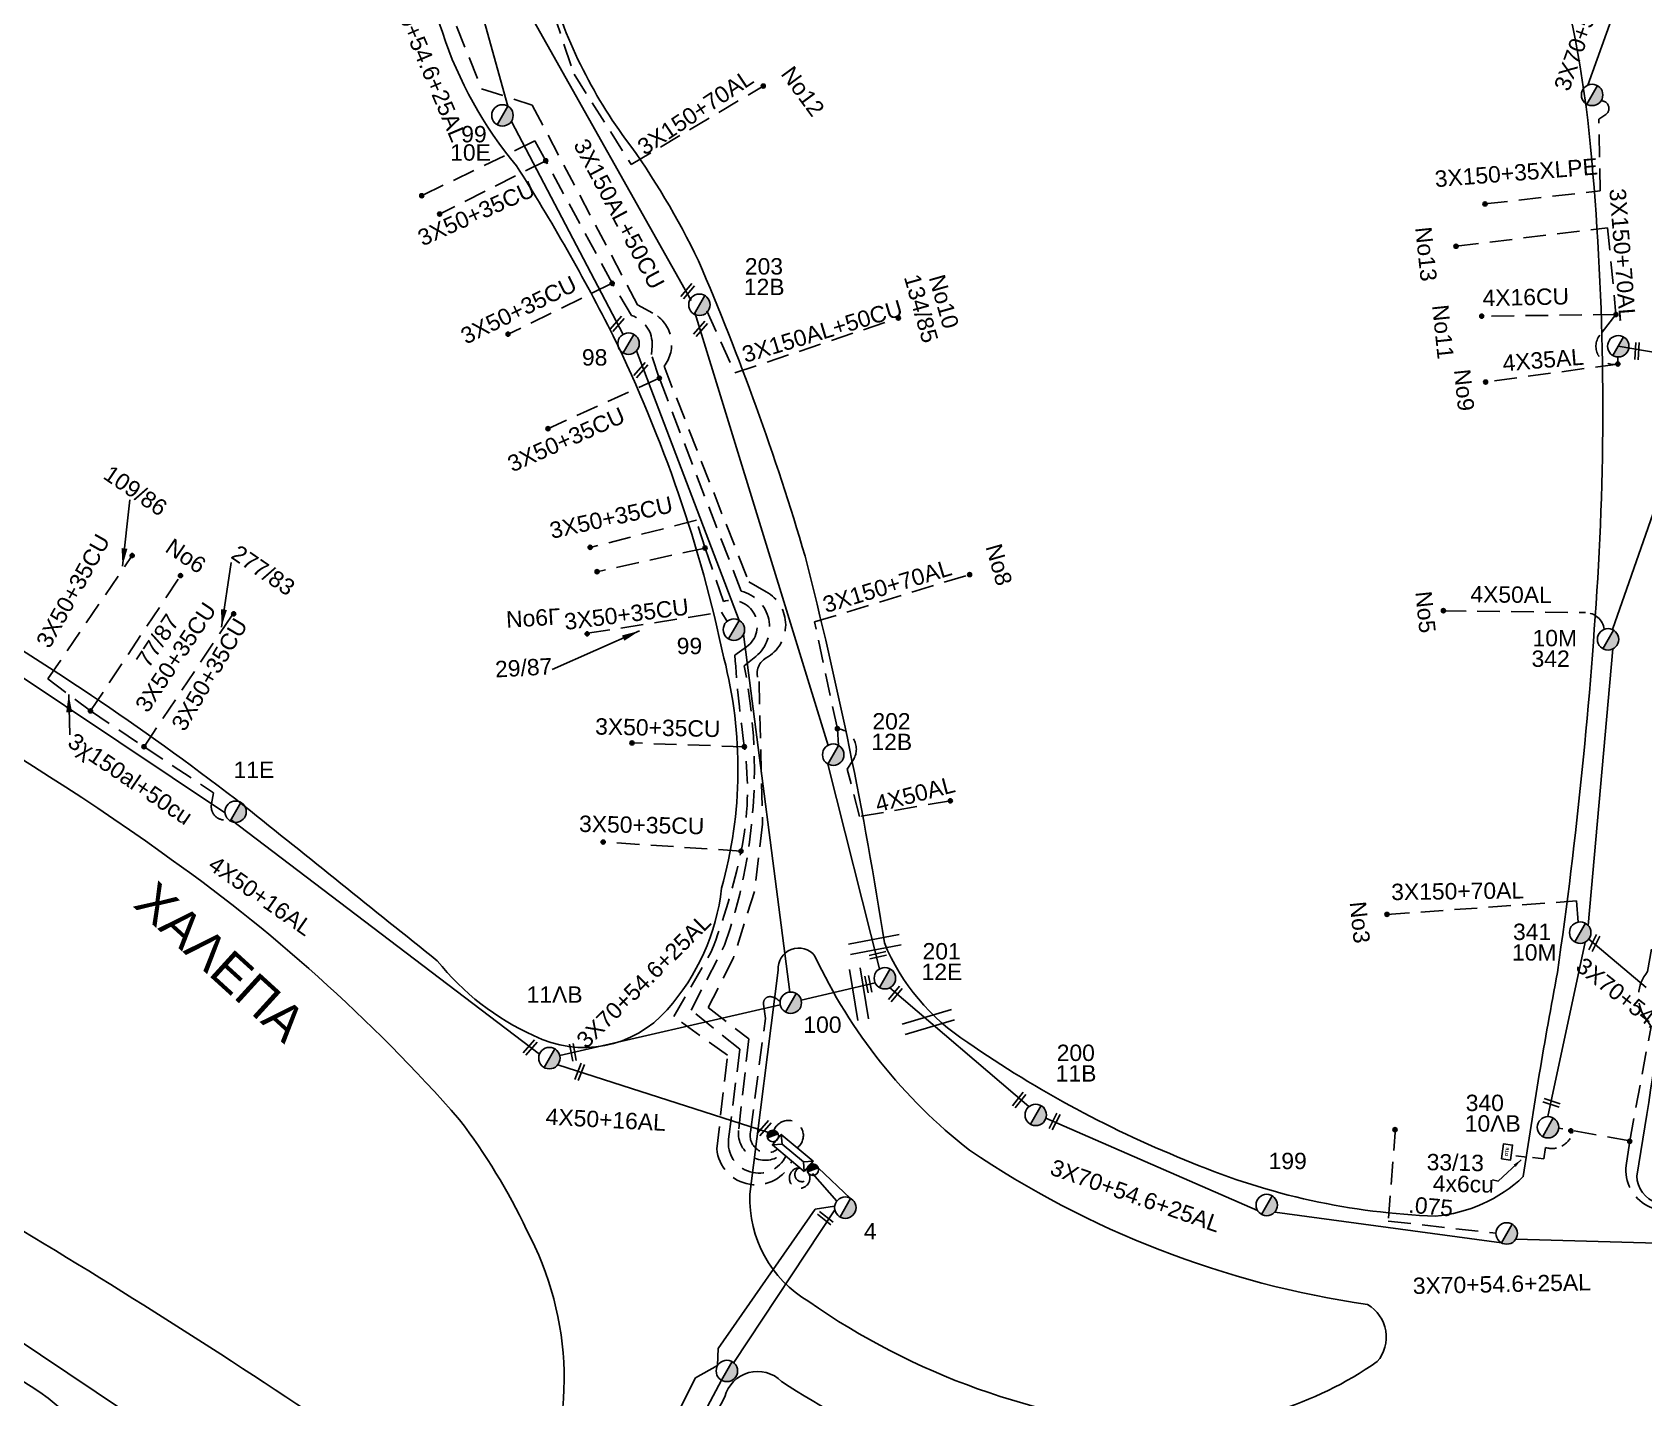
# Model space of a CAD drawing. Header units: millimetres. Extents: x 8791 to 11104, y 1833 to 2902.
# Drawn here: x 9604.8 to 9785.7, y 2653.1 to 2806.4 of the extents above; entities that cross this region are included whole.
import ezdxf
from ezdxf.enums import TextEntityAlignment as Align

# ---------------------------------------------------------------- set-up
doc = ezdxf.new("R2010")
doc.units = ezdxf.units.MM
doc.linetypes.add('DASHED', pattern=[19.05, 12.7, -6.35])
for name, color, linetype in [('Pillar OTE', 7, 'Continuous'), ('Γέφυρες Εναερίου Δικτύου', 7, 'Continuous'), ('Γυμνά εναέρια ΧΤ (3Φ)   3x50+35CU', 7, 'Continuous'), ('Γυμνά εναέρια ΧΤ (3Φ)   4x16CU', 7, 'Continuous'), ('Γυμνά εναέρια ΧΤ (3Φ)   4x35AL', 7, 'Continuous'), ('Γυμνά εναέρια ΧΤ (3Φ)   4x50AL', 7, 'Continuous'), ('Γυμνά εναέρια ΧΤ και ΦΟΠ (3Φ)   4x50+16AL', 7, 'Continuous'), ('Επιγραφές - Σχήματα', 7, 'Continuous'), ('Καλώδια ΧΤ   3x150+70AL', 7, 'DASHED'), ('Καλώδια ΧΤ   3x150AL+50CU', 7, 'DASHED'), ('Καλώδια ΧΤ   3x150AL+50XLPE', 7, 'DASHED'), ('Καλώδια ΧΤ   4x6CU', 7, 'DASHED'), ('Μηχανική τομή', 7, 'Continuous'), ('Στύλος ΦΜ', 7, 'Continuous'), ('Στύλος ΦΜ @ 1', 7, 'Continuous'), ('Συνδέσεις', 7, 'Continuous'), ('Συνεστραμμένα ΧΤ   3x70+54.6+25AL', 7, 'SYN_LINE'), ('Τομή', 7, 'Continuous'), ('Υποσταθμός εναέριος 2 στύλων', 7, 'Continuous'), ('Υποσταθμός πόλεως', 7, 'Continuous'), ('Υπόβαθρο ΔΕΗ', 7, 'Continuous'), ('Υπόγεια Καλώδια Δικτύου ΧΤ   .075', 7, 'DASHED')]:
    doc.layers.add(name, color=color, linetype=linetype)
doc.styles.add('ar', font='ARIAL.TTF')
doc.styles.get("Standard").update_dxf_attribs({"font": 'ARIAL.TTF'})
doc.linetypes.add('SYN_LINE', pattern='A,0.5,-0.0001,["/\\/\\/\\/",Standard,S=0.1,R=0,X=0,Y=-0.05],-0.25', length=0.7501)
doc.dimstyles.new('ISO-25', dxfattribs={"dimtxt": 2.5, "dimasz": 2.5, "dimexe": 1.25, "dimexo": 0.625, "dimtad": 1, "dimtxsty": 'Standard', "dimcen": 2.5, "dimadec": 0, "dimazin": 0, "dimtfac": 1, "dimtmove": 0, "dimatfit": 3, "dimfxl": 1, "dimarcsym": 0})

# ---------------------------------------------------------------- blocks, each defined once
blk = doc.blocks.new('ΥΠΑΡΧΩΝ ΤΣΙΜΕΝΤΕΝΙΟΣ ΣΤΥΛΟΣ')
at = {"layer": 'Στύλος ΦΜ'}
blk.add_hatch(color=256, dxfattribs=at).paths.add_polyline_path([(-1.29, -2.28, 0.574793), (2.62, 0, 0.268822), (1.3, 2.27)])
blk.add_line((-1.29, -2.28), (1.3, 2.27), dxfattribs=at)
blk.add_circle((0, 0), 2.62, dxfattribs=at)
at = {"layer": 'Στύλος ΦΜ', "flags": 4}
for tag, p in [('ΑΡΙΘΜΟΣ', (-4.68, 8.05)), ('ΤΥΠΟΣ', (-4.91, 3.03))]:
    blk.add_attdef(tag, p, '', height=4, dxfattribs=at)
blk = doc.blocks.new('ΥΠΟΣΤΑΘΜΟΣ ΕΝΑΕΡΙΟΣ ΕΠΙ 2 ΣΤΥΛΩΝ')
at = {"layer": 'Υποσταθμός εναέριος 2 στύλων', "linetype": 'Continuous'}
for points in [[(-11.97, -2.11, 0.574793), (-8.45, -0.07, 0.268822), (-9.64, 1.98)], [(9.68, -2.15, 0.574793), (13.19, -0.1, 0.268822), (12.01, 1.95)]]:
    blk.add_hatch(color=256, dxfattribs=at).paths.add_polyline_path(points)
for p, q in [((-11.97, -2.11), (-9.64, 1.98)), ((9.68, -2.15), (12.01, 1.95))]:
    blk.add_line(p, q, dxfattribs=at)
for centre in [(-10.81, -0.07), (10.84, -0.1)]:
    blk.add_circle(centre, 2.36, dxfattribs=at)
at = {"layer": 'Υποσταθμός πόλεως', "linetype": 'Continuous', "ltscale": 40}
blk.add_lwpolyline([(-8.57, 2.82), (8.57, 2.82), (8.57, -2.82), (-8.57, -2.82)], close=True, dxfattribs=at)
for points in [[(-5.75, 0), (-8.57, 2.82)], [(-8.57, -2.82), (-5.75, 0)], [(-5.75, 0), (5.75, 0)], [(5.75, 0), (8.57, 2.82)], [(8.57, -2.82), (5.75, 0)]]:
    blk.add_lwpolyline(points, dxfattribs=at)
at = {"layer": 'Υποσταθμός εναέριος 2 στύλων', "ltscale": 40, "flags": 1}
for tag, p in [('ΜΕΤΑΣΧΗΜΑΤΙΣΜΟΣ', (14.09, 2.51)), ('ΙΣΧΥΣ', (14.07, -0.28)), ('ΑΡΙΘΜΟΣ', (14.19, -3))]:
    blk.add_attdef(tag, p, '', height=1.8, dxfattribs=at)
blk = doc.blocks.new('ΤΟΜΗ')
at = {"layer": 'Τομή', "ltscale": 40}
for p, q in [((-5.68, 0), (5.68, 0)), ((5.68, -2.33), (-5.68, -2.33))]:
    blk.add_line(p, q, dxfattribs=at)
blk = doc.blocks.new('_ΣΥΝΔΕΣΗ')
at = {"layer": 'Συνδέσεις', "linetype": 'SYN_LINE', "ltscale": 40}
blk.add_hatch(color=256, dxfattribs=at).paths.add_polyline_path([(0.5, -0.01, 1), (-0.5, -0.01, 1)])
at = {"layer": 'Συνδέσεις'}
blk.add_circle((0, -0.01), 0.5, dxfattribs=at)
blk = doc.blocks.new('ΜΗΧΑΝΙΚΗ ΤΟΜΗ')
at = {"layer": 'Μηχανική τομή', "ltscale": 40}
for p, q in [((-1.89, 0.78), (1.89, 0.78)), ((1.89, 0), (-1.89, 0))]:
    blk.add_line(p, q, dxfattribs=at)
blk = doc.blocks.new('PILLAR ΟΤΕ')
at = {"layer": 'Pillar OTE', "ltscale": 40}
blk.add_lwpolyline([(-3.31, 2.02), (3.39, 2.02), (3.39, -1.99), (-3.31, -1.99)], close=True, dxfattribs=at)
at = {"layer": 'Pillar OTE', "insert": (-1.81, 0.71), "char_height": 1.3575, "width": 109.961, "attachment_point": 1}
blk.add_mtext('{\\fArial|b1|i0|c161|p34;OTE}', dxfattribs=at)

msp = doc.modelspace()

# ---------------------------------------------------------------- linework, layer by layer
at = {"layer": 'Γέφυρες Εναερίου Δικτύου', "color": 85, "linetype": 'DASHED', "ltscale": 0.2}
msp.add_lwpolyline([(9685.43, 2682.91), (9687.11, 2695.66), (9686.9, 2697.28, -0.518886), (9687.78, 2698.1, -0.156625), (9688.76, 2697.53, 0.443823)], format="xyb", dxfattribs=at)
at = {"layer": 'Γυμνά εναέρια ΧΤ (3Φ)   3x50+35CU', "color": 151, "linetype": 'DASHED', "ltscale": 0.2}
for points in [[(9661.24, 2794.16), (9648.53, 2788.02)], [(9662.45, 2791.94), (9650.53, 2785.96)], [(9669.91, 2778.19), (9658.22, 2772.47)], [(9675.2, 2767.53), (9662.69, 2761.86)]]:
    msp.add_lwpolyline(points, dxfattribs=at)
at = {"layer": 'Γυμνά εναέρια ΧΤ (3Φ)   3x50+35CU', "color": 2, "linetype": 'DASHED', "ltscale": 0.2}
for points in [[(9679.36, 2751.58), (9667.43, 2748.54)], [(9680.33, 2748.47), (9668.21, 2745.81)], [(9684.75, 2726.16), (9672.11, 2726.59)], [(9684.38, 2714.45), (9668.89, 2715.47)]]:
    msp.add_lwpolyline(points, dxfattribs=at)
at = {"layer": 'Γυμνά εναέρια ΧΤ (3Φ)   3x50+35CU', "color": 6, "linetype": 'DASHED', "ltscale": 0.2}
for points in [[(9606.56, 2733.79), (9616.01, 2747.62)], [(9611.34, 2730.18), (9621.45, 2745.37)], [(9617.35, 2726.17), (9627.39, 2741.17)]]:
    msp.add_lwpolyline(points, dxfattribs=at)
at = {"layer": 'Γυμνά εναέρια ΧΤ (3Φ)   3x50+35CU', "color": 85, "linetype": 'DASHED', "ltscale": 0.2}
msp.add_lwpolyline([(9667.13, 2738.9), (9682.17, 2741.26), (9682.81, 2740.23)], dxfattribs=at)
at = {"layer": 'Γυμνά εναέρια ΧΤ (3Φ)   4x16CU', "color": 30, "linetype": 'DASHED', "ltscale": 0.2}
msp.add_lwpolyline([(9782.59, 2774.69), (9767.52, 2774.49)], dxfattribs=at)
at = {"layer": 'Γυμνά εναέρια ΧΤ (3Φ)   4x35AL', "color": 30, "linetype": 'DASHED', "ltscale": 0.2}
msp.add_lwpolyline([(9782.8, 2769.12), (9767.96, 2767.1)], dxfattribs=at)
at = {"layer": 'Γυμνά εναέρια ΧΤ (3Φ)   4x50AL', "color": 30, "linetype": 'DASHED', "ltscale": 0.2}
msp.add_lwpolyline([(9763.22, 2741.43), (9779.17, 2741.22, -0.3743), (9781.27, 2739.34, 0.882398)], format="xyb", dxfattribs=at)
at = {"layer": 'Γυμνά εναέρια ΧΤ (3Φ)   4x50AL', "color": 27, "linetype": 'DASHED', "ltscale": 0.2}
msp.add_lwpolyline([(9707.87, 2720.1), (9697.69, 2718.33), (9696.29, 2723.65), (9696.94, 2724.63, 0.571827), (9695.19, 2728.18, -26.729874)], format="xyb", dxfattribs=at)
at = {"layer": 'Γυμνά εναέρια ΧΤ και ΦΟΠ (3Φ)   4x50+16AL', "color": 27}
for points in [[(9660.41, 2808.88), (9678.78, 2776.26)], [(9679.18, 2774.91), (9694.14, 2726.32)], [(9694.13, 2724.22), (9699.92, 2701.23)]]:
    msp.add_lwpolyline(points, dxfattribs=at)
at = {"layer": 'Γυμνά εναέρια ΧΤ και ΦΟΠ (3Φ)   4x50+16AL', "color": 6}
for points in [[(9590.41, 2742.81), (9626.49, 2718.69)], [(9627.14, 2717.95), (9661.74, 2691.65)], [(9663.79, 2690.45), (9687.45, 2682.88)]]:
    msp.add_lwpolyline(points, dxfattribs=at)
at = {"layer": 'Επιγραφές - Σχήματα', "color": 6, "linetype": 'DASHED', "ltscale": 0.2}
msp.add_arc((9689.67, 2682.52), 1.7, 306.2362, 159.9806, dxfattribs=at)
at = {"layer": 'Επιγραφές - Σχήματα', "color": 85, "linetype": 'DASHED', "ltscale": 0.2}
msp.add_arc((9687.32, 2682.53), 1.93, 168.5561, 306.8985, dxfattribs=at)
at = {"layer": 'Επιγραφές - Σχήματα', "color": 27, "linetype": 'DASHED', "ltscale": 0.2}
msp.add_arc((9690.95, 2677.75), 1.15, 89.327, 24.0861, dxfattribs=at)
at = {"layer": 'Επιγραφές - Σχήματα', "color": 30, "linetype": 'DASHED', "ltscale": 0.2}
msp.add_arc((9691.21, 2678.14), 0.8, 107.253, 6.1601, dxfattribs=at)
at = {"layer": 'Καλώδια ΧΤ   3x150+70AL', "color": 30, "ltscale": 0.2}
for points in [[(9658.75, 2863.02), (9658.02, 2839.93), (9659.27, 2825.74), (9662.06, 2812.23), (9665.63, 2801.65), (9672.05, 2791.53), (9686.87, 2800.32)], [(9756.87, 2707.34), (9778.18, 2708.85), (9778.36, 2706.48)]]:
    msp.add_lwpolyline(points, dxfattribs=at)
for points in [[(9764.64, 2782.35), (9781.66, 2784.43), (9782.59, 2774.69), (9780.78, 2772.36, 0.700552), (9782.8, 2769.12), (9782.81, 2769.92)], [(9811.21, 2673.8), (9801.89, 2683.77), (9791.21, 2675.17, -0.676486), (9783.73, 2679.17), (9784.14, 2681.92), (9776.16, 2683.35)]]:
    msp.add_lwpolyline(points, format="xyb", dxfattribs=at)
at = {"layer": 'Καλώδια ΧΤ   3x150+70AL', "color": 27, "ltscale": 0.2}
msp.add_lwpolyline([(9695.32, 2726.31), (9695.19, 2728.18), (9692.62, 2740.17), (9710.03, 2745.49)], dxfattribs=at)
at = {"layer": 'Καλώδια ΧΤ   3x150AL+50CU', "color": 1, "ltscale": 0.2}
msp.add_lwpolyline([(9648.21, 2842.81), (9648.21, 2841.18), (9650.39, 2839.22), (9650.44, 2834.88), (9647.62, 2833.73), (9648.48, 2828.04), (9650.33, 2815.24), (9649.64, 2814.15), (9655.23, 2800.03), (9660.93, 2798.19), (9672.74, 2775.78), (9674.47, 2774.85, -0.466244), (9675.73, 2768.87), (9685.24, 2744.66), (9687.2, 2743.57, -0.586952), (9687.2, 2736.13, 0.402794), (9686.39, 2733.48), (9686.8, 2717.46), (9685.88, 2709.92), (9683.51, 2702.46), (9680.69, 2696.88), (9685.24, 2693.37), (9684.1, 2683.1, 0.682441), (9689.07, 2680.49, -18.519683)], format="xyb", dxfattribs=at)
at = {"layer": 'Καλώδια ΧΤ   3x150AL+50CU', "color": 151, "ltscale": 0.2}
msp.add_lwpolyline([(9689.42, 2680.2, -0.842581), (9682.97, 2682.13), (9684.24, 2692.2), (9678.79, 2696.6), (9682.53, 2703.88, 0.134091), (9684.73, 2735.24), (9686.04, 2736.31, 0.61914), (9684.39, 2743.62), (9675.2, 2767.53), (9674.33, 2770.2), (9674.39, 2771.16, 0.344376), (9672.06, 2774.58), (9669.91, 2778.19), (9662.45, 2791.94), (9661.24, 2794.16)], format="xyb", dxfattribs=at)
at = {"layer": 'Καλώδια ΧΤ   3x150AL+50CU', "color": 27, "ltscale": 0.2}
msp.add_lwpolyline([(9680.53, 2775.09), (9683.68, 2768.12), (9702.04, 2774.29)], dxfattribs=at)
at = {"layer": 'Καλώδια ΧΤ   3x150AL+50CU', "color": 30, "ltscale": 0.2}
msp.add_lwpolyline([(9784.14, 2681.92), (9786.53, 2694.76), (9785.86, 2695.77, -0.333584), (9786.15, 2700.93), (9788.16, 2712.08), (9789.74, 2713.7), (9792.82, 2749.84), (9793.1, 2756.82), (9793.51, 2766.7), (9793.17, 2768.43)], format="xyb", dxfattribs=at)
at = {"layer": 'Καλώδια ΧΤ   3x150AL+50CU', "color": 2, "ltscale": 0.2}
msp.add_lwpolyline([(9690.08, 2679.64), (9690.08, 2679.64, -0.77927), (9681.65, 2681.03), (9682.85, 2691.53), (9676.83, 2695.89), (9681, 2703.07, 0.041902), (9684.38, 2714.45, 0.086889), (9684.75, 2726.16, -0.019322), (9683.68, 2736.45), (9684.98, 2737.37, 0.861449), (9682.39, 2742.46), (9680.33, 2748.47), (9679.36, 2751.58)], format="xyb", dxfattribs=at)
at = {"layer": 'Καλώδια ΧΤ   3x150AL+50CU', "color": 6, "linetype": 'DASHED', "ltscale": 0.2}
msp.add_lwpolyline([(9606.56, 2733.79), (9611.34, 2730.18), (9617.35, 2726.17), (9625.15, 2720.99), (9624.92, 2719.74, 0.44907), (9626.31, 2717.94, 0.033037)], format="xyb", dxfattribs=at)
at = {"layer": 'Καλώδια ΧΤ   3x150AL+50XLPE', "color": 151, "linetype": 'DASHED', "ltscale": 0.2}
msp.add_lwpolyline([(9767.89, 2787.1), (9780.84, 2788.55), (9780.68, 2796.61), (9781.44, 2797.13, 0.753696), (9780.93, 2798.66, 1.716505)], format="xyb", dxfattribs=at)
at = {"layer": 'Καλώδια ΧΤ   4x6CU', "color": 0, "linetype": 'DASHED', "ltscale": 0.1}
msp.add_lwpolyline([(9774.68, 2681.17), (9774.5, 2679.9), (9770.86, 2680.31)], dxfattribs=at)
at = {"layer": 'Καλώδια ΧΤ   4x6CU', "color": 0, "linetype": 'Continuous', "ltscale": 0.1}
msp.add_lwpolyline([(9769.37, 2677.39), (9768.73, 2677.55)], dxfattribs=at)
at = {"layer": 'Καλώδια ΧΤ   4x6CU', "color": 0, "linetype": 'DASHED', "ltscale": 0.1}
msp.add_arc((9775.42, 2683.42), 2.36, 251.8144, 350.2229, dxfattribs=at)
at = {"layer": 'Συνεστραμμένα ΧΤ   3x70+54.6+25AL', "ltscale": 20}
for points in [[(9658.19, 2798.07), (9647.2, 2837.7)], [(9671.14, 2772.45), (9658.59, 2796.36)]]:
    msp.add_lwpolyline(points, dxfattribs=at)
at = {"layer": 'Συνεστραμμένα ΧΤ   3x70+54.6+25AL', "color": 151, "ltscale": 20}
msp.add_lwpolyline([(9785.02, 2816), (9779.42, 2800.42)], dxfattribs=at)
at = {"layer": 'Συνεστραμμένα ΧΤ   3x70+54.6+25AL', "color": 85, "ltscale": 20}
for points in [[(9672.65, 2770.62), (9684.17, 2740.35)], [(9689.86, 2698.63), (9684.66, 2738.8)]]:
    msp.add_lwpolyline(points, dxfattribs=at)
at = {"layer": 'Συνεστραμμένα ΧΤ   3x70+54.6+25AL', "color": 30, "ltscale": 10}
for points in [[(9782.86, 2771.12), (9791.42, 2769.67)], [(9779.54, 2704.57), (9785.97, 2699.15)]]:
    msp.add_lwpolyline(points, dxfattribs=at)
at = {"layer": 'Συνεστραμμένα ΧΤ   3x70+54.6+25AL', "color": 30, "ltscale": 20}
for points in [[(9782.22, 2739.31), (9792.33, 2768.33)], [(9779.49, 2706.09), (9782.25, 2737.15)], [(9774.96, 2684.65), (9779.12, 2704.22)], [(9694.9, 2674.18), (9683.55, 2657.03)], [(9682.19, 2655.05), (9666.7, 2625.9)]]:
    msp.add_lwpolyline(points, dxfattribs=at)
at = {"layer": 'Συνεστραμμένα ΧΤ   3x70+54.6+25AL', "color": 6, "ltscale": 10}
msp.add_lwpolyline([(9691.12, 2697.73), (9699.44, 2699.66)], dxfattribs=at)
at = {"layer": 'Συνεστραμμένα ΧΤ   3x70+54.6+25AL', "color": 173, "ltscale": 20}
for points in [[(9701.06, 2699.11), (9716.7, 2685.77)], [(9718.6, 2684.46), (9742.36, 2674.09)], [(9744.28, 2673.91), (9769.74, 2670.49)], [(9771.34, 2670.89), (9808.37, 2669.83)]]:
    msp.add_lwpolyline(points, dxfattribs=at)
at = {"layer": 'Συνεστραμμένα ΧΤ   3x70+54.6+25AL', "color": 6, "ltscale": 20}
msp.add_lwpolyline([(9664.02, 2691.52), (9688.78, 2697.18)], dxfattribs=at)
at = {"layer": 'Συνεστραμμένα ΧΤ   3x70+54.6+25AL', "color": 27, "ltscale": 5}
msp.add_lwpolyline([(9695.12, 2675.16), (9692.38, 2678.26)], dxfattribs=at)
at = {"layer": 'Συνεστραμμένα ΧΤ   3x70+54.6+25AL', "color": 30, "ltscale": 5}
msp.add_lwpolyline([(9696.67, 2675.47), (9693.04, 2678.91)], dxfattribs=at)
at = {"layer": 'Συνεστραμμένα ΧΤ   3x70+54.6+25AL', "color": 27, "ltscale": 20}
for points in [[(9681.74, 2656.71), (9681.8, 2658.63), (9692.71, 2674.25), (9694.88, 2674.58)], [(9665.69, 2625.07), (9664.8, 2626.58), (9679.25, 2655.32), (9681.74, 2656.71)]]:
    msp.add_lwpolyline(points, dxfattribs=at)
at = {"layer": 'Υπόβαθρο ΔΕΗ'}
for points in [[(9648.2, 2880.57, 0.050753), (9644.47, 2843.88, 0.093021), (9650.84, 2806.36, 0.094954), (9659.17, 2791.37, -0.025222), (9670.03, 2772.27, -0.061145), (9682.45, 2736.1, -0.132027), (9682.19, 2710.28, -0.154405), (9676.08, 2696.64, -0.342992), (9661.08, 2693.75, -0.118565), (9650.26, 2702.15, -0.001148), (9628.64, 2719.51, 0.030766), (9595.62, 2741.93, -0.154766), (9578.07, 2759.69, -0.14096), (9565.8, 2801.59, -0.052996), (9568.75, 2845.11, -0.010137), (9576.57, 2880.87, -1.533544)], [(9726.6, 2881.19, -0.019755), (9764.94, 2840.57, -0.104891), (9779.59, 2795, -0.038715), (9780.63, 2746.52, -0.021249), (9776.02, 2700.82, 0.010119), (9772.19, 2677.92, -0.17063), (9762.31, 2673.48, -0.090456), (9734.98, 2679.47, -0.057338), (9709.82, 2692.98, -0.15377), (9700.46, 2704.16, 0.024859), (9691.56, 2747.56, 0.029987), (9679.6, 2780.69, 0.047033), (9671.42, 2794.37, -0.096663), (9662.52, 2813.13, -0.072093), (9658.69, 2846.92, -0.036188), (9662.57, 2880.83, 1.168938)], [(9842.15, 2880.88, -0.011139), (9856.23, 2845.38, -0.065806), (9870.78, 2781.84, -0.106221), (9868.03, 2763.85, -0.079437), (9853.29, 2737.49, -0.04466), (9827.1, 2708.1, -0.029469), (9790.78, 2676.18, -0.712734), (9784.92, 2677.97, 0.008824), (9791.49, 2722.22, 0.033169), (9794.34, 2777.12, 0.067272), (9788.65, 2819.6, 0.118283), (9772.45, 2850.71, 0.013841), (9745.44, 2880.99, 1.463356)], [(10026.41, 2803.98), (10032.14, 2802.04), (10051.3, 2740.98), (10048.69, 2735.58, 0.036785), (9968.91, 2698.97, 0.041973), (9908.84, 2659, 0.051287), (9851.23, 2605.78, 0.035159), (9812.84, 2552.77, 0.122834), (9789.48, 2489.96), (9777.84, 2483.72), (9743.95, 2498.89, -0.280101), (9740.3, 2505.73, 0.225889), (9738.7, 2527.31, 0.121794), (9728.41, 2541.72), (9740.06, 2564.85, -0.024796), (9784.84, 2635.92, -0.033695), (9830.39, 2690.49, -0.048491), (9893.39, 2740.43, -0.057442), (9983.8, 2787.83, -0.014813), (10026.41, 2803.98, -1.046826)], [(9536.84, 2751), (9516.4, 2722.79, 0.501543), (9522.94, 2709.62, -0.06937), (9577.09, 2687.17, -0.028444), (9656.17, 2637.51, 0.240705), (9661.1, 2640.02, 0.238321), (9660.3, 2671.94, 0.052081), (9652.77, 2684.3, 0.059819), (9619.26, 2714.34, 0.055527), (9559.08, 2747.86, 0.016929), (9540.76, 2752.72, 0.23279), (9536.84, 2751, 2.638432)], [(9624.79, 2569.28), (9652.94, 2622.22, 0.240284), (9652.36, 2626.69), (9636.87, 2637.01), (9599.44, 2662.08, 0.026052), (9552.13, 2687.58, 0.030155), (9490.93, 2710.47, 0.003325), (9419.31, 2676.2, -0.001705), (9346.88, 2610.68, 1), (9351.32, 2606, 0.008744), (9387.96, 2636.88, -0.044165), (9457.16, 2666.42, -0.068774), (9499.1, 2673.95, -0.080219), (9556.18, 2670.57, -0.053266), (9603.68, 2654.97, -0.169949), (9615.54, 2641.14, -0.007821), (9605.18, 2617.89, 0.310652), (9605.92, 2613.94, -0.010079), (9616.65, 2607.54, 0.653392), (9620.84, 2609.45, 0.000552), (9636.87, 2637.01, -0.593573)], [(9688.54, 2701.08), (9685.37, 2675.94, 0.275913), (9691.97, 2663.89, 0.134194), (9731.78, 2649.66, 0.153571), (9755.79, 2657.14, 0.469007), (9754.71, 2663.55, -0.113095), (9710.01, 2680.89, -0.119043), (9692.67, 2702.67, 0.742459), (9688.54, 2701.08, 0.770113)], [(9703.16, 2647.27, -0.044186), (9688.91, 2654.92, 0.582874), (9682.56, 2653.21, 0.0031), (9656.56, 2601.9, 0.002925), (9636.67, 2560.89, 0.45128), (9639.03, 2548.11, -0.005616), (9676.26, 2530.51, 1.013887)]]:
    msp.add_lwpolyline(points, format="xyb", dxfattribs=at)
msp.add_arc((9514.59, 2461.7), 204.83, 62.9548, 98.7498, dxfattribs=at)
at = {"layer": 'Υπόγεια Καλώδια Δικτύου ΧΤ   .075', "color": 173, "ltscale": 0.2}
msp.add_lwpolyline([(9757.85, 2683.37), (9757.04, 2672.92), (9769.13, 2671.56)], dxfattribs=at)

# ---------------------------------------------------------------- block references
at = {"layer": 'Pillar OTE', "xscale": 0.2552411194732138, "yscale": 0.2552411194732138, "zscale": 0.2552411194732138, "rotation": 82.22530854560056}
msp.add_blockref('PILLAR ΟΤΕ', (9770.36, 2680.66), dxfattribs=at)
at = {"layer": 'Μηχανική τομή'}
for p, xscale, yscale, zscale, rotation in [((9678.23, 2777.44), 0.5104822389464206, 0.5104822389464206, 0.5104822389464206, 229.0754053563624), ((9670.31, 2773.78), 0.5104822389464206, 0.5104822389464206, 0.5104822389464206, 229.0754053563624), ((9679.68, 2773.21), 0.5104822389464204, 0.5104822389464204, 0.5104822389464204, 229.0754053563624), ((9785.16, 2770.57), 0.5104822389464252, 0.5104822389464252, 0.5104822389464252, 86.64968824695717), ((9672.97, 2768.57), 0.5104822389464206, 0.5104822389464206, 0.5104822389464206, 229.0754053563624), ((9779.99, 2704.22), 0.510482238946305, 0.510482238946305, 0.510482238946305, 243.0422436389554), ((9699.69, 2702.95), 0.5104822389464149, 0.5104822389464149, 0.5104822389464149, 192.7502482390319), ((9698.47, 2699.47), 0.5104822389463882, 0.5104822389463882, 0.5104822389463882, 280.9133853187157), ((9701.54, 2698.54), 0.5104822389464351, 0.5104822389464351, 0.5104822389464351, 229.2596683510827), ((9660.54, 2692.53), 0.5104822389464206, 0.5104822389464206, 0.5104822389464206, 229.0754053563624), ((9665.3, 2691.83), 0.5104822389463882, 0.5104822389463882, 0.5104822389463882, 280.9133853187157), ((9666.07, 2689.73), 0.51048223894643, 0.51048223894643, 0.51048223894643, 249.0561559451021), ((9715.44, 2686.62), 0.5104822389463222, 0.5104822389463222, 0.5104822389463222, 231.519192768432), ((9775.43, 2686.38), 0.5104822389463246, 0.5104822389463246, 0.5104822389463246, 161.1737005085116), ((9719.4, 2684.19), 0.510482238946305, 0.510482238946305, 0.510482238946305, 243.0422436389554), ((9686.81, 2683.49), 0.5104822389464351, 0.5104822389464351, 0.5104822389464351, 229.2596683510827), ((9693.95, 2673.41), 0.5104822389463429, 0.5104822389463429, 0.5104822389463429, 141.8925556046627)]:
    msp.add_blockref('ΜΗΧΑΝΙΚΗ ΤΟΜΗ', p, dxfattribs=dict(at, xscale=xscale, yscale=yscale, zscale=zscale, rotation=rotation))
at = {"layer": 'Στύλος ΦΜ @ 1', "ltscale": 40, "xscale": 0.4594340150515993, "yscale": 0.4594340150515993, "zscale": 0.4594340150515993}
for p in [(9779.92, 2799.33), (9782.85, 2771.12), (9770.33, 2671.53), (9682.78, 2656.1)]:
    msp.add_blockref('ΥΠΑΡΧΩΝ ΤΣΙΜΕΝΤΕΝΙΟΣ ΣΤΥΛΟΣ', p, dxfattribs=at)
at = {"layer": 'Στύλος ΦΜ @ 1', "ltscale": 40}
ref = msp.add_blockref('ΥΠΑΡΧΩΝ ΤΣΙΜΕΝΤΕΝΙΟΣ ΣΤΥΛΟΣ', (9657.59, 2797.03), dxfattribs=dict(at, xscale=0.4594340150515993, yscale=0.4594340150515993, zscale=0.4594340150515993))
ref.add_attrib('ΤΥΠΟΣ', '10E', (9651.72, 2791.95), dxfattribs={"layer": 'Στύλος ΦΜ', "height": 1.838, "flags": 4})
ref.add_attrib('ΑΡΙΘΜΟΣ', '99', (9652.96, 2794.01), dxfattribs={"layer": 'Στύλος ΦΜ', "height": 1.838, "flags": 4})
ref = msp.add_blockref('ΥΠΑΡΧΩΝ ΤΣΙΜΕΝΤΕΝΙΟΣ ΣΤΥΛΟΣ', (9679.7, 2775.77), dxfattribs=dict(at, xscale=0.4594340150515993, yscale=0.4594340150515993, zscale=0.4594340150515993))
ref.add_attrib('ΤΥΠΟΣ', '12B', (9684.69, 2776.86), dxfattribs={"layer": 'Στύλος ΦΜ', "height": 1.838, "flags": 4})
ref.add_attrib('ΑΡΙΘΜΟΣ', '203', (9684.8, 2779.17), dxfattribs={"layer": 'Στύλος ΦΜ', "height": 1.838, "flags": 4})
ref = msp.add_blockref('ΥΠΑΡΧΩΝ ΤΣΙΜΕΝΤΕΝΙΟΣ ΣΤΥΛΟΣ', (9671.74, 2771.41), dxfattribs=dict(at, xscale=0.4594340150515993, yscale=0.4594340150515993, zscale=0.4594340150515993))
ref.add_attrib('ΤΥΠΟΣ', '98', (9666.51, 2768.95), dxfattribs={"layer": 'Στύλος ΦΜ', "height": 1.838, "flags": 4})
ref = msp.add_blockref('ΥΠΑΡΧΩΝ ΤΣΙΜΕΝΤΕΝΙΟΣ ΣΤΥΛΟΣ', (9683.57, 2739.31), dxfattribs=dict(at, xscale=0.4594340150515993, yscale=0.4594340150515993, zscale=0.4594340150515993))
ref.add_attrib('ΤΥΠΟΣ', '99', (9677.15, 2736.56), dxfattribs={"layer": 'Στύλος ΦΜ', "height": 1.838, "flags": 4})
ref = msp.add_blockref('ΥΠΑΡΧΩΝ ΤΣΙΜΕΝΤΕΝΙΟΣ ΣΤΥΛΟΣ', (9781.71, 2738.22), dxfattribs=dict(at, xscale=0.4594340150515993, yscale=0.4594340150515993, zscale=0.4594340150515993))
ref.add_attrib('ΤΥΠΟΣ', '342', (9773.12, 2735.13), dxfattribs={"layer": 'Στύλος ΦΜ', "height": 1.838, "flags": 4})
ref.add_attrib('ΑΡΙΘΜΟΣ', '10M', (9773.23, 2737.44), dxfattribs={"layer": 'Στύλος ΦΜ', "height": 1.838, "flags": 4})
ref = msp.add_blockref('ΥΠΑΡΧΩΝ ΤΣΙΜΕΝΤΕΝΙΟΣ ΣΤΥΛΟΣ', (9694.72, 2725.27), dxfattribs=dict(at, xscale=0.4594340150515993, yscale=0.4594340150515993, zscale=0.4594340150515993))
ref.add_attrib('ΤΥΠΟΣ', '12B', (9699.01, 2725.79), dxfattribs={"layer": 'Στύλος ΦΜ', "height": 1.838, "flags": 4})
ref.add_attrib('ΑΡΙΘΜΟΣ', '202', (9699.12, 2728.1), dxfattribs={"layer": 'Στύλος ΦΜ', "height": 1.838, "flags": 4})
ref = msp.add_blockref('ΥΠΑΡΧΩΝ ΤΣΙΜΕΝΤΕΝΙΟΣ ΣΤΥΛΟΣ', (9627.63, 2718.87), dxfattribs=dict(at, xscale=0.4594340150515993, yscale=0.4594340150515993, zscale=0.4594340150515993))
ref.add_attrib('ΤΥΠΟΣ', '11E', (9627.4, 2722.66), dxfattribs={"layer": 'Στύλος ΦΜ', "height": 1.838, "flags": 4})
ref = msp.add_blockref('ΥΠΑΡΧΩΝ ΤΣΙΜΕΝΤΕΝΙΟΣ ΣΤΥΛΟΣ', (9778.58, 2705.3), dxfattribs=dict(at, xscale=0.4594340150515993, yscale=0.4594340150515993, zscale=0.4594340150515993))
ref.add_attrib('ΤΥΠΟΣ', '10M', (9770.93, 2702.16), dxfattribs={"layer": 'Στύλος ΦΜ', "height": 1.838, "flags": 4})
ref.add_attrib('ΑΡΙΘΜΟΣ', '341', (9771.04, 2704.47), dxfattribs={"layer": 'Στύλος ΦΜ', "height": 1.838, "flags": 4})
ref = msp.add_blockref('ΥΠΑΡΧΩΝ ΤΣΙΜΕΝΤΕΝΙΟΣ ΣΤΥΛΟΣ', (9700.52, 2700.18), dxfattribs=dict(at, xscale=0.4594340150515993, yscale=0.4594340150515993, zscale=0.4594340150515993))
ref.add_attrib('ΤΥΠΟΣ', '12E', (9704.64, 2699.98), dxfattribs={"layer": 'Στύλος ΦΜ', "height": 1.838, "flags": 4})
ref.add_attrib('ΑΡΙΘΜΟΣ', '201', (9704.75, 2702.29), dxfattribs={"layer": 'Στύλος ΦΜ', "height": 1.838, "flags": 4})
ref = msp.add_blockref('ΥΠΑΡΧΩΝ ΤΣΙΜΕΝΤΕΝΙΟΣ ΣΤΥΛΟΣ', (9662.86, 2691.21), dxfattribs=dict(at, xscale=0.4594340150515993, yscale=0.4594340150515993, zscale=0.4594340150515993))
ref.add_attrib('ΤΥΠΟΣ', '11ΛB', (9660.3, 2697.43), dxfattribs={"layer": 'Στύλος ΦΜ', "height": 1.838, "flags": 4})
ref = msp.add_blockref('ΥΠΑΡΧΩΝ ΤΣΙΜΕΝΤΕΝΙΟΣ ΣΤΥΛΟΣ', (9689.96, 2697.43), dxfattribs=dict(at, xscale=0.4594340150515993, yscale=0.4594340150515993, zscale=0.4594340150515993))
ref.add_attrib('ΤΥΠΟΣ', '100', (9691.37, 2694.05), dxfattribs={"layer": 'Στύλος ΦΜ', "height": 1.838, "flags": 4})
ref = msp.add_blockref('ΥΠΑΡΧΩΝ ΤΣΙΜΕΝΤΕΝΙΟΣ ΣΤΥΛΟΣ', (9717.46, 2684.84), dxfattribs=dict(at, xscale=0.4594340150515993, yscale=0.4594340150515993, zscale=0.4594340150515993))
ref.add_attrib('ΤΥΠΟΣ', '11B', (9719.7, 2688.58), dxfattribs={"layer": 'Στύλος ΦΜ', "height": 1.838, "flags": 4})
ref.add_attrib('ΑΡΙΘΜΟΣ', '200', (9719.81, 2690.89), dxfattribs={"layer": 'Στύλος ΦΜ', "height": 1.838, "flags": 4})
ref = msp.add_blockref('ΥΠΑΡΧΩΝ ΤΣΙΜΕΝΤΕΝΙΟΣ ΣΤΥΛΟΣ', (9774.96, 2683.45), dxfattribs=dict(at, xscale=0.4594340150515993, yscale=0.4594340150515993, zscale=0.4594340150515993))
ref.add_attrib('ΤΥΠΟΣ', '10ΛB', (9765.62, 2682.96), dxfattribs={"layer": 'Στύλος ΦΜ', "height": 1.838, "flags": 4})
ref.add_attrib('ΑΡΙΘΜΟΣ', '340', (9765.73, 2685.27), dxfattribs={"layer": 'Στύλος ΦΜ', "height": 1.838, "flags": 4})
ref = msp.add_blockref('ΥΠΑΡΧΩΝ ΤΣΙΜΕΝΤΕΝΙΟΣ ΣΤΥΛΟΣ', (9743.39, 2674.72), dxfattribs=dict(at, xscale=0.4594340150515993, yscale=0.4594340150515993, zscale=0.4594340150515993))
ref.add_attrib('ΤΥΠΟΣ', '199', (9743.6, 2678.75), dxfattribs={"layer": 'Στύλος ΦΜ', "height": 1.838, "flags": 4})
ref = msp.add_blockref('ΥΠΑΡΧΩΝ ΤΣΙΜΕΝΤΕΝΙΟΣ ΣΤΥΛΟΣ', (9696.08, 2674.43), dxfattribs=dict(at, xscale=0.4594340150515993, yscale=0.4594340150515993, zscale=0.4594340150515993))
ref.add_attrib('ΤΥΠΟΣ', '4', (9698.16, 2670.86), dxfattribs={"layer": 'Στύλος ΦΜ', "height": 1.84, "flags": 4})
at = {"layer": 'Συνδέσεις', "xscale": 0.4594340150518314, "yscale": 0.4594340150518314, "zscale": 0.4594340150518314}
for p in [(9686.87, 2800.33), (9662.45, 2791.95), (9648.53, 2788.02), (9650.53, 2785.96), (9767.89, 2787.1), (9764.64, 2782.35), (9669.91, 2778.19), (9702.04, 2774.3), (9767.53, 2774.5), (9782.59, 2774.69), (9658.22, 2772.48), (9782.81, 2769.13), (9675.2, 2767.54), (9767.96, 2767.1), (9662.69, 2761.87), (9667.43, 2748.55), (9680.33, 2748.48), (9616.02, 2747.63), (9621.45, 2745.38), (9668.21, 2745.82), (9710.03, 2745.49), (9627.41, 2741.09), (9763.22, 2741.44), (9667.1, 2738.84), (9611.34, 2730.19), (9695.19, 2728.19), (9672.12, 2726.6), (9617.35, 2726.17), (9684.75, 2726.17), (9707.88, 2720.1), (9668.89, 2715.47), (9684.38, 2714.45), (9756.88, 2707.35), (9757.79, 2683.19), (9777.53, 2683.06), (9784.14, 2681.88)]:
    msp.add_blockref('_ΣΥΝΔΕΣΗ', p, dxfattribs=at)
at = {"layer": 'Τομή'}
for p, xscale, yscale, zscale, rotation in [((9699.5, 2703.38), 0.5104822389463214, 0.5104822389463214, 0.5104822389463214, 190.7261646869037), ((9697.03, 2698.31), 0.5104822389463695, 0.5104822389463695, 0.5104822389463695, 99.29314211964548), ((9705.23, 2695.84), 0.510482238946329, 0.510482238946329, 0.510482238946329, 16.40805614730841)]:
    msp.add_blockref('ΤΟΜΗ', p, dxfattribs=dict(at, xscale=xscale, yscale=yscale, zscale=zscale, rotation=rotation))
at = {"layer": 'Υποσταθμός εναέριος 2 στύλων', "xscale": 0.2715721038891177, "yscale": 0.2715721038891177, "zscale": 0.2715721038891177, "rotation": 140.0351021495695}
msp.add_blockref('ΥΠΟΣΤΑΘΜΟΣ ΕΝΑΕΡΙΟΣ ΕΠΙ 2 ΣΤΥΛΩΝ', (9690.18, 2680.56), dxfattribs=at)

# ---------------------------------------------------------------- texts
at = {"layer": 'Γυμνά εναέρια ΧΤ (3Φ)   3x50+35CU', "ltscale": 20}
for rotation, p in [(24.249, (9654.65, 2786.04)), (26.045, (9659.4, 2775.2)), (24.0388, (9664.74, 2760.65)), (12.397, (9669.79, 2751.9)), (60.7675, (9609.37, 2743.66)), (7.1189, (9671.51, 2741.05)), (56.2869, (9620.9, 2736.22)), (59.3526, (9624.69, 2734.28)), (358.8075, (9675.03, 2728.31)), (358.8777, (9673.22, 2717.39))]:
    msp.add_text('3X50+35CU', height=1.838, rotation=rotation, dxfattribs=at).set_placement(p, align=Align.MIDDLE)
at = {"layer": 'Γυμνά εναέρια ΧΤ (3Φ)   4x16CU', "ltscale": 20}
msp.add_text('4X16CU', height=1.838, rotation=1.1925, dxfattribs=at).set_placement((9772.47, 2776.64), align=Align.MIDDLE)
at = {"layer": 'Γυμνά εναέρια ΧΤ (3Φ)   4x35AL', "ltscale": 20}
msp.add_text('4X35AL', height=1.838, rotation=4.8038, dxfattribs=at).set_placement((9774.42, 2769.59), align=Align.MIDDLE)
at = {"layer": 'Γυμνά εναέρια ΧΤ (3Φ)   4x50AL', "ltscale": 20}
for s, rotation, p in [('4X50AL', 359.5065, (9770.82, 2743.25)), ('4X50AL', 14.6766, (9703.91, 2720.85)), ('33/13', 358.9056, (9764.56, 2679.53)), ('4x6cu', 358.9056, (9765.46, 2677.09))]:
    msp.add_text(s, height=1.838, rotation=rotation, dxfattribs=at).set_placement(p, align=Align.MIDDLE)
at = {"layer": 'Γυμνά εναέρια ΧΤ και ΦΟΠ (3Φ)   4x50+16AL', "ltscale": 20}
for rotation, p in [(325.0314, (9630.46, 2709.43)), (356.9898, (9669.19, 2684.31))]:
    msp.add_text('4X50+16AL', height=1.838, rotation=rotation, dxfattribs=at).set_placement(p, align=Align.MIDDLE)
at = {"layer": 'Επιγραφές - Σχήματα', "ltscale": 20, "width": 19.788, "attachment_point": 1, "style": 'ar'}
for s, insert, char_height, rotation in [('Νο12', (9690.24, 2802.76), 1.838, 306.2549), ('Νο13', (9761.88, 2784.62), 1.838, 275.9525), ('134/85', (9704.41, 2779.39), 1.838, 285.8481), ('Νο10', (9707.2, 2779.34), 1.838, 285.8481), ('Νο11', (9763.78, 2775.88), 1.838, 275.9525), ('Νο9', (9766.23, 2768.64), 1.838, 275.9525), ('109/86', (9613.66, 2757.88), 1.838, 325.827), ('Νο6', (9620.62, 2749.67), 1.838, 325.827), ('277/83', (9628.01, 2748.94), 1.838, 325.827), ('Νο8', (9713.58, 2749.12), 1.838, 285.8481), ('Νο5', (9761.89, 2743.72), 1.838, 275.9525), ('77/87', (9616.34, 2735.9), 1.838, 56.6697), ('Νο6Γ', (9657.94, 2741.36), 1.838, 3.3173), ('29/87', (9656.71, 2735.77), 1.838, 3.3173), ('ΧΑΛΕΠΑ', (9618.75, 2711.32), 4.084, 317.6982), ('Νο3', (9754.52, 2708.89), 1.838, 275.9525)]:
    msp.add_mtext(s, dxfattribs=dict(at, insert=insert, char_height=char_height, rotation=rotation))
at = {"layer": 'Καλώδια ΧΤ   3x150+70AL', "ltscale": 0.2}
for rotation, p in [(33.779, (9679.24, 2797.39)), (274.4025, (9783.34, 2781.39)), (16.7913, (9700.78, 2744.2)), (0.7339, (9764.82, 2709.96))]:
    msp.add_text('3X150+70AL', height=1.838, rotation=rotation, dxfattribs=at).set_placement(p, align=Align.MIDDLE)
at = {"layer": 'Καλώδια ΧΤ   3x150AL+50CU', "ltscale": 0.2}
for rotation, p in [(298.0178, (9670.69, 2785.97)), (16.7575, (9693.49, 2772.81))]:
    msp.add_text('3X150AL+50CU', height=1.8377, rotation=rotation, dxfattribs=at).set_placement(p, align=Align.MIDDLE)
at = {"layer": 'Καλώδια ΧΤ   3x150AL+50CU', "ltscale": 20, "insert": (9609.66, 2727.85), "char_height": 1.8377, "width": 19.788, "attachment_point": 1, "rotation": 325.827, "style": 'ar'}
msp.add_mtext('3χ150al+50cu', dxfattribs=at)
at = {"layer": 'Καλώδια ΧΤ   3x150AL+50XLPE', "ltscale": 20}
msp.add_text('3X150+35ΧLPE', height=1.8377, rotation=4.5101, dxfattribs=at).set_placement((9771.4, 2790.61), align=Align.MIDDLE)
at = {"layer": 'Συνεστραμμένα ΧΤ   3x70+54.6+25AL', "ltscale": 20}
for rotation, p in [(70.43, (9779.8, 2809.35)), (292.8805, (9648.88, 2803.45)), (44.9327, (9673.44, 2699.89)), (321.9786, (9786.37, 2695.78)), (340.766, (9728.66, 2675.77)), (1.2114, (9769.78, 2665.86))]:
    msp.add_text('3X70+54.6+25AL', height=1.8377, rotation=rotation, dxfattribs=at).set_placement(p, align=Align.MIDDLE)
at = {"layer": 'Υπόγεια Καλώδια Δικτύου ΧΤ   .075', "ltscale": 0.2}
msp.add_text('.075', height=1.838, rotation=354.81, dxfattribs=at).set_placement((9761.81, 2674.57), align=Align.MIDDLE)

# ---------------------------------------------------------------- leaders
at = {"layer": 'Επιγραφές - Σχήματα', "ltscale": 40}
for points, override in [([(9614.93, 2746.44), (9615.77, 2753.87)], {"dimasz": 2, "dimtad": 0}), ([(9626.03, 2739.58), (9627.12, 2746.85)], {"dimasz": 2, "dimtad": 0}), ([(9672.97, 2739.17), (9663.18, 2734.84)], {"dimasz": 2, "dimtad": 0}), ([(9608.89, 2732.04), (9609.02, 2727.49)], {"dimasz": 2, "dimtad": 0}), ([(9771.95, 2679.81), (9769.37, 2677.39)], {"dimasz": 1, "dimtad": 0})]:
    msp.add_leader(points, dimstyle='ISO-25', override=override, dxfattribs=at)

doc.saveas('drawing.dxf')
